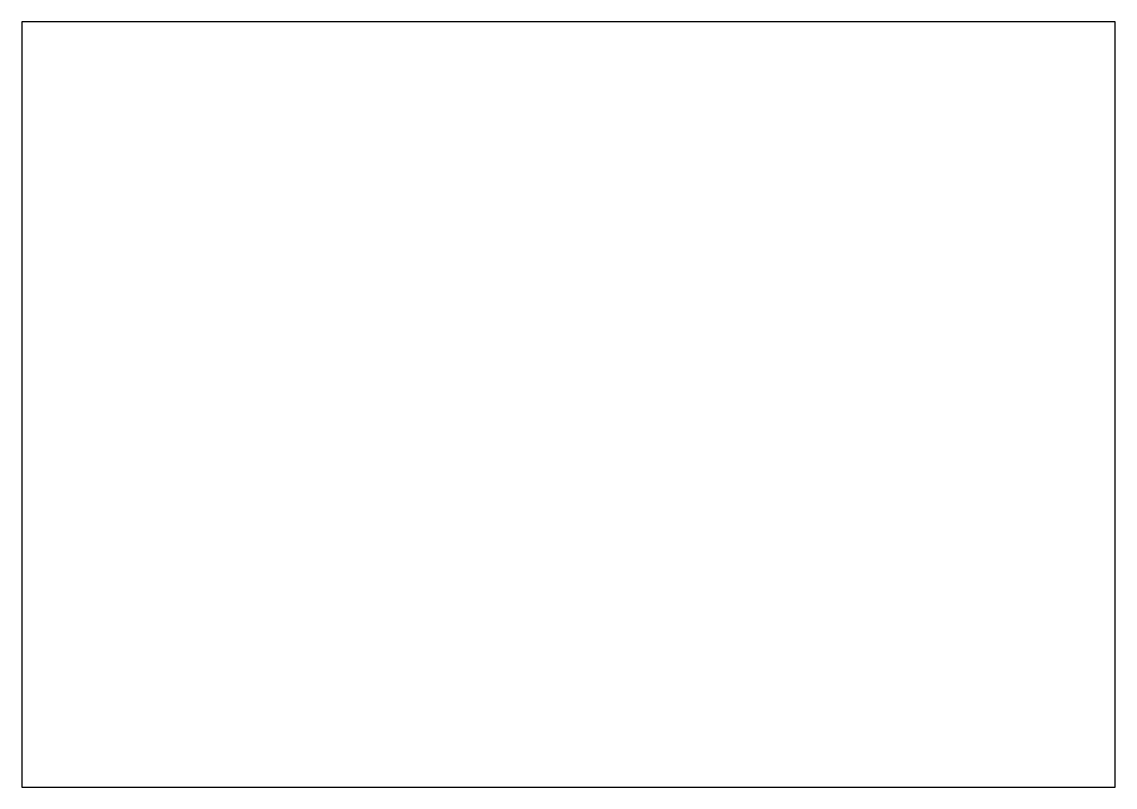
# Model space of a CAD drawing. Header units: metres. Extents: x 0 to 100, y 0 to 70.
import ezdxf

# ---------------------------------------------------------------- set-up
doc = ezdxf.new("R2010")
doc.units = ezdxf.units.M
doc.layers.add('TERRITORY_BOUNDARY', color=7, linetype='Continuous')

msp = doc.modelspace()

# ---------------------------------------------------------------- linework, layer by layer
at = {"layer": 'TERRITORY_BOUNDARY'}
msp.add_lwpolyline([(0, 0), (100, 0), (100, 70), (0, 70), (0, 0)], close=True, dxfattribs=at)

doc.saveas('drawing.dxf')
